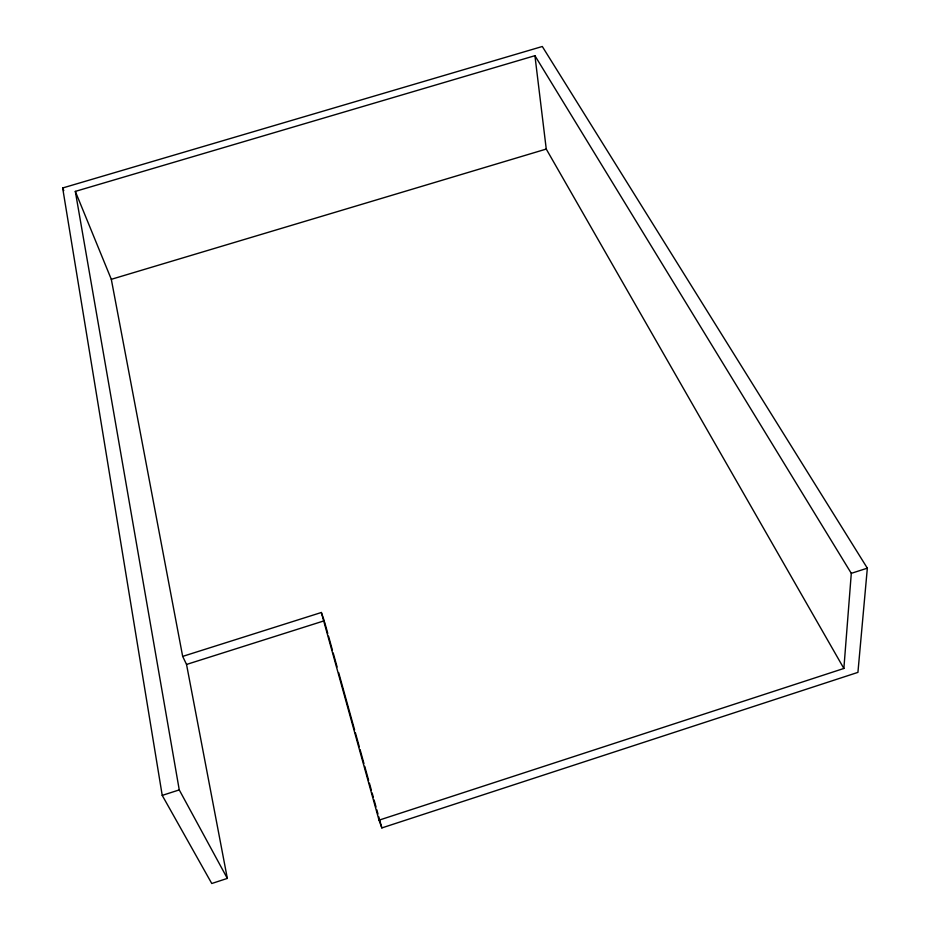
<?xml version="1.0" encoding="UTF-8"?>
<svg xmlns="http://www.w3.org/2000/svg" width="930" height="930" viewBox="0 0 930 930"><rect width="100%" height="100%" fill="white"/><g stroke="black" fill="none" stroke-linecap="round" stroke-linejoin="round"><path stroke-width="1.4" d="M379.022 820.167L843.87 668.461L851.299 573.333L534.924 55.695L75.318 191.394L179.257 789.907L227.327 878.408L211.761 883.5L162.227 795.394L62.659 187.976L542.306 46.5L867.341 568.172L857.925 672.378L381.858 827.921L379.022 820.167L321.35 612.498L182.675 656.394L111.309 279.314L75.318 191.394M162.227 795.394L179.257 789.907M851.299 573.333L867.341 568.172M182.675 656.394L186.535 664.45L324.245 620.798L321.35 612.498M111.309 279.314L546.259 149.067L843.87 668.461M62.659 187.976L63.775 190.638M324.64 622.193L327.755 633.4M328.534 636.19L332.417 650.186M333.196 652.988L337.09 666.984M338.648 672.576L354.609 729.957M355.388 732.759L359.282 746.755M360.061 749.557L363.944 763.553M364.723 766.343L368.617 780.34M369.396 783.141L371.349 790.14M372.128 792.941L373.29 797.138M374.069 799.94L376.011 806.938M376.79 809.728L377.964 813.936M378.743 816.726L381.858 827.921M186.535 664.45L227.327 878.408M534.924 55.695L546.259 149.067"/></g></svg>
